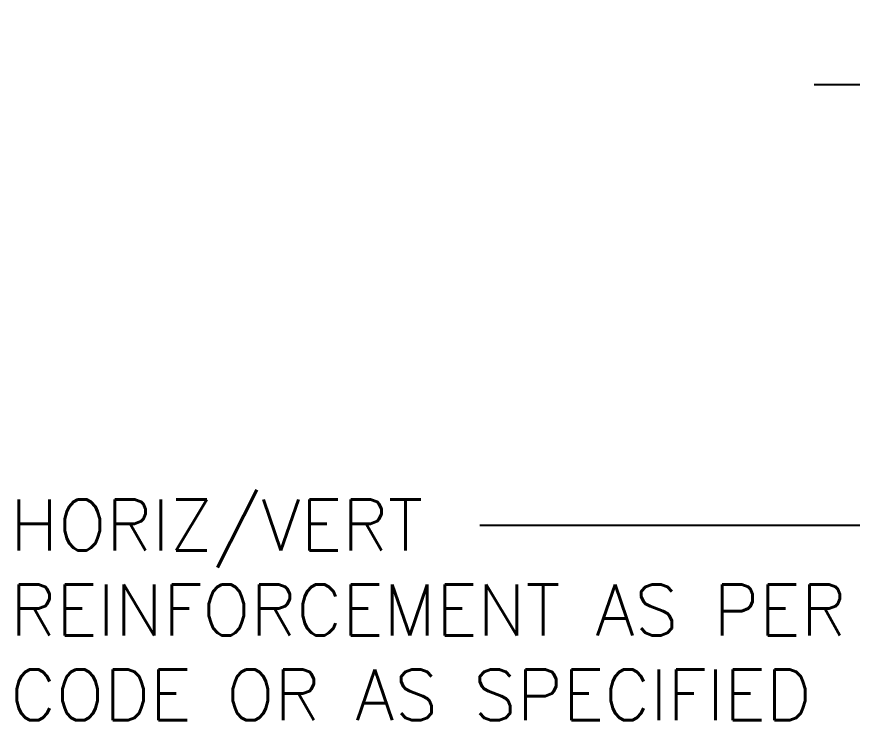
# Model space of a CAD drawing. Header units: inches. Extents: x 430.1 to 483.6, y 67.6 to 119.
# Drawn here: x 430.21 to 442.5, y 108.66 to 119.02 of the extents above; entities that cross this region are included whole.
import ezdxf

# ---------------------------------------------------------------- set-up
doc = ezdxf.new("R2010")
doc.units = ezdxf.units.IN
doc.header["$MEASUREMENT"] = 0
doc.layers.add('LINE9', color=9, linetype='Continuous')
doc.layers.add('TEXT', color=4, linetype='Continuous')
doc.styles.add('DIM', font='romans.shx', dxfattribs={"width": 0.7})
doc.styles.add('ROMANS', font='romans.shx', dxfattribs={"height": 0.75})
doc.dimstyles.new('ext_12', dxfattribs={"dimscale": 12, "dimtxt": 0.09375, "dimasz": 0.09375, "dimexe": 0.09375, "dimexo": 0.0625, "dimgap": 0.0625, "dimtad": 1, "dimdec": 1, "dimzin": 3, "dimdsep": 46, "dimlunit": 4, "dimtxsty": 'DIM', "dimcen": 0.09, "dimdle": 0.09375, "dimclrt": 4, "dimadec": 0, "dimazin": 0, "dimtfac": 1, "dimtdec": 1, "dimtmove": 2, "dimatfit": 3, "dimfxl": 1, "dimfrac": 2, "dimtolj": 1, "dimtzin": 0, "dimarcsym": 0})

msp = doc.modelspace()

# ---------------------------------------------------------------- linework, layer by layer
at = {"layer": 'LINE9'}
msp.add_lwpolyline([(471.82, 118.016), (457.881, 118.016), (456.881, 117.016), (456.881, 118.016), (456.881, 119.016), (455.881, 118.016), (441.941, 118.016)], dxfattribs=at)

# ---------------------------------------------------------------- texts
at = {"layer": 'TEXT', "insert": (430.109, 110.287), "char_height": 0.75, "width": 14.45078, "attachment_point": 4, "style": 'ROMANS'}
msp.add_mtext('HORIZ/VERT REINFORCEMENT AS PER CODE OR AS SPECIFIED', dxfattribs=at)

# ---------------------------------------------------------------- leaders
at = {"layer": 'TEXT'}
msp.add_leader([(457.102, 115.238), (445.777, 111.529), (437.023, 111.529)], dimstyle='ext_12', override={"dimgap": 0.0625, "dimtad": 0}, dxfattribs=at)

doc.saveas('drawing.dxf')
